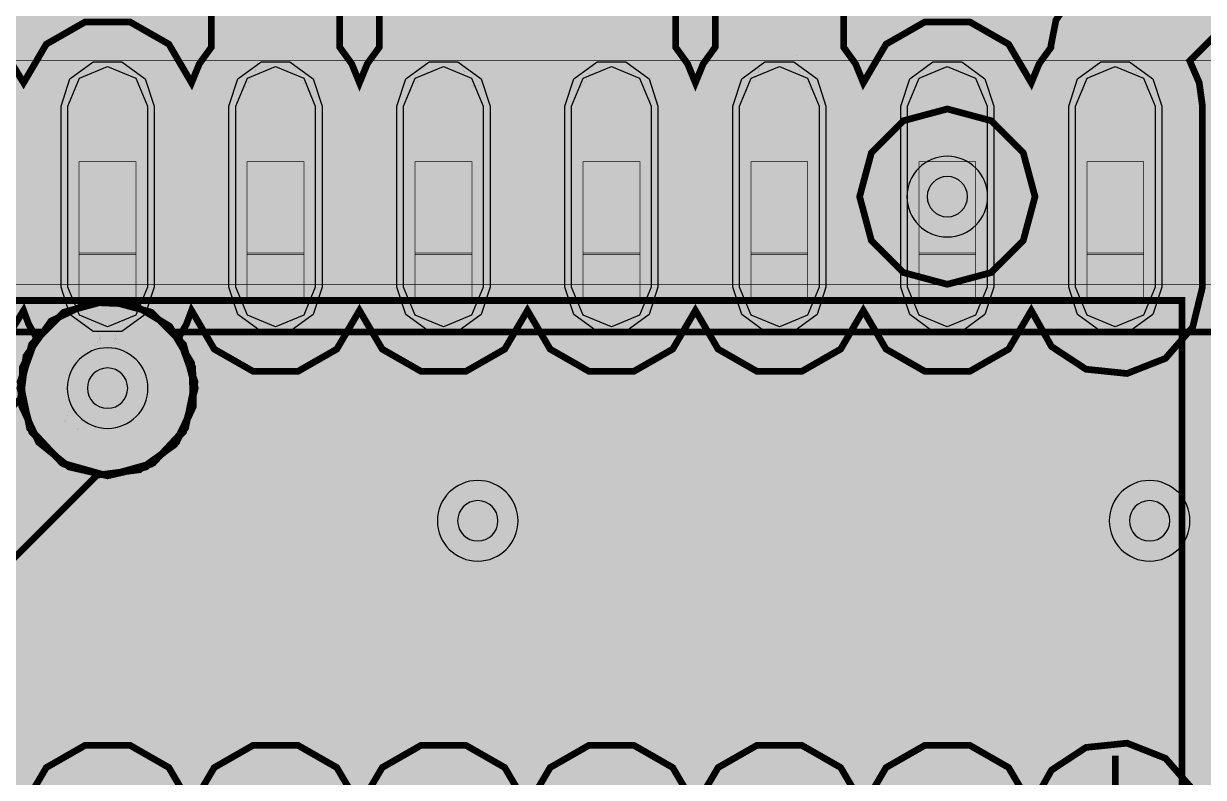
# Model space of a CAD drawing. Header units: millimetres. Extents: x 0 to 100, y -100 to 0.
# Drawn here: x 22.27 to 31.19, y -83.53 to -77.82 of the extents above; entities that cross this region are included whole.
import ezdxf

# ---------------------------------------------------------------- set-up
doc = ezdxf.new("R2010")
doc.units = ezdxf.units.MM
doc.header["$MEASUREMENT"] = 0
for name, color, linetype, true_color in [('Bottom-Layer', 7, 'Continuous', 0x0000ff), ('Component-Shape-Layer', 7, 'Continuous', 0x00cccc), ('Hole-Layer', 7, 'Continuous', 0x222222), ('Inner1', 7, 'Continuous', 0x999966), ('Inner2', 7, 'Continuous', 0x008000), ('Multi-Layer', 7, 'Continuous', 0xc0c0c0), ('Pin-Floating-Layer', 7, 'Continuous', 0xff99ff), ('Pin-Soldering-Layer', 7, 'Continuous', 0xcc9999), ('Top-Layer', 7, 'Continuous', 0xff0000), ('Top-Paste-Mask-Layer', 7, 'Continuous', 0x808080), ('Top-Silkscreen-Layer', 7, 'Continuous', 0xffcc00), ('Top-Solder-Mask-Layer', 7, 'Continuous', 0x800080)]:
    doc.layers.add(name, color=color, linetype=linetype, true_color=true_color)

msp = doc.modelspace()

# ---------------------------------------------------------------- hatches: boundary and pattern name
at = {"layer": 'Bottom-Layer'}
for points in [[(99.6419, -0.3581), (99.6419, -99.6419), (0.3581, -99.6419), (0.3581, -0.3581)], [(28.5925, -79.1333), (28.6813, -79.4649), (28.9241, -79.7076), (29.2556, -79.7965), (29.5872, -79.7076), (29.8299, -79.4649), (29.9188, -79.1333), (29.8299, -78.8017), (29.5872, -78.559), (29.2556, -78.4702), (28.9241, -78.559), (28.6813, -78.8017)], [(22.2425, -80.5817), (22.3313, -80.9132), (22.5741, -81.156), (22.9056, -81.2448), (23.2372, -81.156), (23.4799, -80.9132), (23.5688, -80.5817), (23.4799, -80.2501), (23.2372, -80.0074), (22.9056, -79.9185), (22.5741, -80.0074), (22.3313, -80.2501)]]:
    msp.add_hatch(color=256, dxfattribs=at).paths.add_polyline_path(points)
at = {"layer": 'Inner1'}
for points in [[(99.6419, -0.3581), (99.6419, -99.6419), (0.3581, -99.6419), (0.3581, -0.3581)], [(28.5925, -79.1333), (28.6813, -79.4649), (28.9241, -79.7076), (29.2556, -79.7965), (29.5872, -79.7076), (29.8299, -79.4649), (29.9188, -79.1333), (29.8299, -78.8017), (29.5872, -78.559), (29.2556, -78.4702), (28.9241, -78.559), (28.6813, -78.8017)], [(47.4913, -85.7694), (47.237, -85.7235), (47.0059, -85.8392), (43.1076, -89.7375), (42.9229, -89.7447), (42.7454, -89.7959), (51.4133, -81.128), (51.4897, -81.0892), (51.5564, -81.0352), (51.6008, -80.9908), (52.0418, -80.9908), (52.299, -81.1897), (52.6198, -81.2424), (52.9271, -81.1363), (53.1471, -80.8969), (53.2268, -80.5817), (53.1471, -80.2664), (52.9271, -80.027), (52.6198, -79.9209), (52.299, -79.9736), (52.0418, -80.1725), (51.4313, -80.1725), (51.2748, -80.2037), (51.142, -80.2924), (51.1201, -80.3142), (51.0442, -80.353), (50.9779, -80.4067), (44.4799, -86.9047), (44.4903, -86.8523), (44.4938, -86.7991), (44.4938, -86.5849), (44.542, -86.5293), (44.6862, -86.2176), (44.6386, -85.8774), (44.4142, -85.6174), (44.0847, -85.5203), (43.7551, -85.6174), (43.5308, -85.8774), (43.4831, -86.2176), (43.6273, -86.5293), (43.6755, -86.5849), (43.6755, -86.6296), (40.5675, -89.7375), (40.5117, -89.735), (40.4558, -89.7365), (43.104, -87.0884), (43.1926, -86.9556), (43.2238, -86.7991), (43.2238, -86.5849), (43.272, -86.5293), (43.4162, -86.2176), (43.3686, -85.8774), (43.1442, -85.6174), (42.8147, -85.5203), (42.4851, -85.6174), (42.2608, -85.8774), (42.2131, -86.2176), (42.3573, -86.5293), (42.4055, -86.5849), (42.4055, -86.6296), (39.2975, -89.7375), (38.9818, -89.7779), (38.7098, -89.9434), (38.5288, -90.2052), (38.4702, -90.5181), (38.544, -90.8277), (29.4535, -90.8277), (25.3557, -86.7299), (25.6556, -86.6992), (25.9039, -86.5283), (26.0396, -86.2591), (26.0293, -85.9578), (25.8756, -85.6985), (25.6163, -85.5448), (25.315, -85.5345), (25.0458, -85.6702), (24.8749, -85.9185), (24.8442, -86.2184), (24.7877, -86.1619), (24.7825, -86.0885), (24.6765, -85.7835), (24.4293, -85.5758), (24.1106, -85.5238), (23.8103, -85.6423), (23.6129, -85.8979), (23.5742, -86.2184), (23.5177, -86.1619), (23.5124, -86.0885), (23.4065, -85.7835), (23.1593, -85.5758), (22.8406, -85.5238), (22.5403, -85.6423), (22.3429, -85.8979), (22.3042, -86.2184), (22.2477, -86.1619), (22.2424, -86.0885), (22.1653, -85.8298), (21.9838, -85.6299), (21.7336, -85.5283), (21.4642, -85.545), (21.2285, -85.6768), (21.073, -85.8976), (20.909, -85.7335), (20.909, -83.1567), (22.8256, -81.24), (23.1482, -81.1988), (23.4125, -81.0093), (23.5548, -80.7169), (23.5411, -80.392), (23.3745, -80.1127), (23.0952, -79.9462), (22.7703, -79.9325), (22.478, -80.0748), (22.2884, -80.3391), (22.2473, -80.6616), (20.2109, -82.6981), (20.1222, -82.8308), (20.0911, -82.9873), (20.0911, -85.9299), (20.1506, -86.1423), (20.3117, -86.2929), (27.5262, -93.5074), (27.6588, -93.596), (27.8153, -93.6271), (44.1105, -93.6271), (44.267, -93.596), (44.3997, -93.5074), (44.6775, -93.2295), (44.7482, -93.2397), (44.7938, -93.248), (45.0939, -93.2503), (45.3717, -93.1369), (45.5845, -92.9253), (45.8596, -93.174), (46.2195, -93.264), (46.5794, -93.174), (46.8545, -92.9253), (47.1297, -93.174), (47.4895, -93.264), (47.8494, -93.174), (48.1245, -92.9253), (48.3997, -93.174), (48.7595, -93.264), (49.1194, -93.174), (49.3945, -92.9253), (49.6697, -93.174), (50.0295, -93.264), (50.3894, -93.174), (50.6645, -92.9253), (50.9397, -93.174), (51.2995, -93.264), (51.6594, -93.174), (51.9345, -92.9253), (52.2097, -93.174), (52.5695, -93.264), (52.9294, -93.174), (53.2045, -92.9253), (53.4797, -93.174), (53.8395, -93.264), (54.1994, -93.174), (54.4745, -92.9253), (54.7497, -93.174), (55.1095, -93.264), (55.4694, -93.174), (55.7445, -92.9253), (56.0197, -93.174), (56.3795, -93.264), (56.7394, -93.174), (57.0145, -92.9253), (57.2897, -93.174), (57.6495, -93.264), (58.0094, -93.174), (58.2845, -92.9253), (58.5597, -93.174), (58.9195, -93.264), (59.2794, -93.174), (59.5545, -92.9253), (59.8297, -93.174), (60.1895, -93.264), (60.5494, -93.174), (60.8245, -92.9253), (61.1133, -93.1811), (61.4903, -93.2634), (61.8594, -93.1511), (62.1267, -92.8728), (62.2241, -92.4995), (62.1267, -92.1261), (61.8594, -91.8479), (61.4903, -91.7356), (61.1133, -91.8178), (60.8245, -92.0737), (60.5494, -91.8249), (60.1895, -91.7349), (59.8297, -91.8249), (59.5545, -92.0737), (59.2794, -91.8249), (58.9195, -91.7349), (58.5597, -91.8249), (58.2845, -92.0737), (58.0094, -91.8249), (57.6495, -91.7349), (57.2897, -91.8249), (57.0145, -92.0737), (56.7394, -91.8249), (56.3795, -91.7349), (56.0197, -91.8249), (55.7445, -92.0737), (55.4694, -91.8249), (55.1095, -91.7349), (54.7497, -91.8249), (54.4745, -92.0737), (54.1994, -91.8249), (53.8395, -91.7349), (53.4797, -91.8249), (53.2045, -92.0737), (52.9294, -91.8249), (52.5695, -91.7349), (52.2097, -91.8249), (51.9345, -92.0737), (51.6594, -91.8249), (51.2995, -91.7349), (50.9397, -91.8249), (50.6645, -92.0737), (50.3894, -91.8249), (50.0295, -91.7349), (49.6697, -91.8249), (49.3945, -92.0737), (49.2108, -91.8824), (48.9728, -91.7653), (48.7092, -91.7366), (48.2294, -91.2568), (48.5299, -91.1477), (48.7595, -90.9253), (49.0347, -91.174), (49.3945, -91.264), (49.7544, -91.174), (50.0295, -90.9253), (50.3047, -91.174), (50.6645, -91.264), (51.0244, -91.174), (51.2995, -90.9253), (51.5747, -91.174), (51.9345, -91.264), (52.2944, -91.174), (52.5695, -90.9253), (52.8447, -91.174), (53.2045, -91.264), (53.5644, -91.174), (53.8395, -90.9253), (54.1147, -91.174), (54.4745, -91.264), (54.8344, -91.174), (55.1095, -90.9253), (55.3847, -91.174), (55.7445, -91.264), (56.1044, -91.174), (56.3795, -90.9253), (56.6547, -91.174), (57.0145, -91.264), (57.3744, -91.174), (57.6495, -90.9253), (57.9247, -91.174), (58.2845, -91.264), (58.6444, -91.174), (58.9195, -90.9253), (59.1947, -91.174), (59.5545, -91.264), (59.9144, -91.174), (60.1895, -90.9253), (60.4737, -91.1788), (60.845, -91.2638), (61.2111, -91.1591), (61.4814, -90.8907), (61.5171, -90.8333), (61.5557, -90.7815), (69.4988, -90.7815), (69.6554, -90.7504), (69.7881, -90.6617), (73.7092, -86.7406), (73.7826, -86.7353), (74.1051, -86.6169), (74.3119, -86.3426), (74.3371, -86.0001), (74.1727, -85.6985), (73.8711, -85.5341), (73.5286, -85.5593), (73.2543, -85.7661), (73.1359, -86.0885), (73.1306, -86.1619), (73.0741, -86.2184), (73.0354, -85.8979), (72.838, -85.6423), (72.5377, -85.5238), (72.219, -85.5758), (71.9718, -85.7835), (71.8659, -86.0885), (71.8606, -86.1619), (71.8041, -86.2184), (71.7654, -85.8979), (71.568, -85.6423), (71.2677, -85.5238), (70.949, -85.5758), (70.7018, -85.7835), (70.5959, -86.0885), (70.5906, -86.1619), (70.5341, -86.2184), (70.4954, -85.8979), (70.298, -85.6423), (69.9977, -85.5238), (69.679, -85.5758), (69.4318, -85.7835), (69.3259, -86.0885), (69.3206, -86.1619), (69.2641, -86.2184), (69.2254, -85.8979), (69.028, -85.6423), (68.7277, -85.5238), (68.409, -85.5758), (68.1618, -85.7835), (68.0559, -86.0885), (68.0506, -86.1619), (67.9941, -86.2184), (67.9554, -85.8979), (67.758, -85.6423), (67.4577, -85.5238), (67.139, -85.5758), (66.8918, -85.7835), (66.7859, -86.0885), (66.7806, -86.1619), (66.7241, -86.2184), (66.6854, -85.8979), (66.488, -85.6423), (66.1877, -85.5238), (65.869, -85.5758), (65.6218, -85.7835), (65.5158, -86.0885), (65.5106, -86.1619), (63.9428, -87.7297), (60.9374, -87.7297), (67.423, -81.2441), (67.7284, -81.1535), (67.9563, -80.9311), (68.0542, -80.628), (67.9995, -80.3142), (67.8048, -80.0621), (67.5151, -79.9299), (67.1971, -79.948), (66.9242, -80.1123), (66.7594, -80.3849), (66.7407, -80.7028), (66.7488, -80.7611), (59.9842, -87.5257), (58.095, -87.5257), (58.8802, -86.7406), (58.9536, -86.7353), (59.276, -86.6169), (59.4829, -86.3426), (59.5081, -86.0001), (59.3437, -85.6985), (59.0421, -85.5341), (58.6995, -85.5593), (58.4253, -85.7661), (58.3068, -86.0885), (58.3016, -86.1619), (58.2451, -86.2184), (58.2064, -85.8979), (58.009, -85.6423), (57.7087, -85.5238), (57.39, -85.5758), (57.1428, -85.7835), (57.0368, -86.0885), (57.0316, -86.1619), (56.9751, -86.2184), (56.9364, -85.8979), (56.739, -85.6423), (56.4387, -85.5238), (56.12, -85.5758), (55.8728, -85.7835), (55.7668, -86.0885), (55.7616, -86.1619), (55.7051, -86.2184), (55.6664, -85.8979), (55.469, -85.6423), (55.1687, -85.5238), (54.85, -85.5758), (54.6028, -85.7835), (54.4968, -86.0885), (54.4916, -86.1619), (54.4351, -86.2184), (54.3964, -85.8979), (54.199, -85.6423), (53.8987, -85.5238), (53.58, -85.5758), (53.3328, -85.7835), (53.2268, -86.0885), (53.2216, -86.1619), (53.1651, -86.2184), (53.1264, -85.8979), (52.929, -85.6423), (52.6287, -85.5238), (52.31, -85.5758), (52.0628, -85.7835), (51.9568, -86.0885), (51.9516, -86.1619), (51.9412, -86.1723), (51.9002, -86.1723), (51.8645, -85.9187), (51.7275, -85.7023), (51.5136, -85.5615), (51.2606, -85.5212), (51.0135, -85.5887), (50.8161, -85.7519), (50.8013, -85.7694)]]:
    msp.add_hatch(color=256, dxfattribs=at).paths.add_polyline_path(points)
at = {"layer": 'Inner2'}
for points in [[(99.6419, -0.3581), (99.6419, -99.6419), (0.3581, -99.6419), (0.3581, -0.3581)], [(20.1504, -80.4768), (21.8448, -80.4768), (22.0839, -80.3854), (22.2008, -80.1577), (22.3957, -80.1577), (22.2616, -80.4236), (22.2574, -80.7213), (22.3838, -80.9909), (22.6155, -81.178), (22.9056, -81.2448), (23.1958, -81.178), (23.4274, -80.9909), (23.5539, -80.7213), (23.5496, -80.4236), (23.4156, -80.1577), (52.0537, -80.1577), (51.9196, -80.4236), (51.9154, -80.7213), (52.0418, -80.9909), (52.2735, -81.178), (52.5637, -81.2448), (52.8538, -81.178), (53.0855, -80.9909), (53.2119, -80.7213), (53.2077, -80.4236), (53.0736, -80.1577), (66.8827, -80.1577), (66.7487, -80.4236), (66.7444, -80.7213), (66.8709, -80.9909), (67.1025, -81.178), (67.3927, -81.2448), (67.6828, -81.178), (67.9145, -80.9909), (68.041, -80.7213), (68.0367, -80.4236), (67.9026, -80.1577), (75.3352, -80.1577), (75.4428, -80.2198), (75.5652, -80.2413), (85.7252, -80.2413), (85.9042, -80.1933), (86.0353, -80.0622), (86.0833, -79.8832), (86.0833, -70.5698), (86.1526, -70.4067), (86.1763, -70.2311), (86.1526, -70.0556), (86.0833, -69.8925), (86.0833, -68.0721), (86.0353, -67.8931), (85.9042, -67.762), (85.7252, -67.714), (75.5652, -67.714), (75.3861, -67.762), (75.255, -67.8931), (75.207, -68.0721), (75.207, -77.747), (22.203, -77.747), (22.203, -22.2029), (83.5252, -22.2029), (83.7042, -22.1549), (83.8353, -22.0238), (83.8833, -21.8447), (83.8833, -20.1503), (83.8353, -19.9712), (83.7042, -19.8401), (83.5252, -19.7922), (32.8903, -19.7922), (33.176, -19.571), (33.3033, -19.2329), (33.2346, -18.8783), (32.9901, -18.6123), (32.6425, -18.5139), (32.2949, -18.6123), (32.0505, -18.8783), (31.9817, -19.2329), (32.1091, -19.571), (32.3947, -19.7922), (22.203, -19.7922), (22.203, -17.3022), (22.155, -17.1231), (22.0239, -16.992), (21.8448, -16.9441), (21.0819, -16.9441), (20.7518, -16.8561), (20.4218, -16.9441), (20.1504, -16.9441), (19.9713, -16.992), (19.8402, -17.1231), (19.7923, -17.3022), (19.7923, -22.8694), (19.5998, -22.5913), (19.2885, -22.459), (18.9547, -22.5135), (18.7016, -22.7379), (18.6075, -23.0628), (18.7016, -23.3877), (18.9547, -23.6121), (19.2885, -23.6666), (19.5998, -23.5343), (19.7923, -23.2562), (19.7923, -67.3564), (19.5998, -67.0783), (19.2885, -66.9461), (18.9547, -67.0006), (18.7016, -67.225), (18.6075, -67.5498), (18.7016, -67.8747), (18.9547, -68.0991), (19.2885, -68.1536), (19.5998, -68.0214), (19.7923, -67.7432), (19.7923, -77.747), (16.891, -77.747), (16.712, -77.795), (16.5809, -77.9261), (16.5329, -78.1052), (16.5329, -79.7996), (16.5809, -79.9787), (16.712, -80.1097), (16.891, -80.1577), (19.7944, -80.1577), (19.9113, -80.3854)], [(16.891, -79.7996), (16.891, -78.1052), (79.5805, -78.1052), (79.5805, -79.7996)]]:
    msp.add_hatch(color=256, dxfattribs=at).paths.add_polyline_path(points)
at = {"layer": 'Pin-Floating-Layer'}
for points in [[(22.6906, -79.5589), (23.1206, -79.5589), (23.1206, -79.9289), (22.6906, -79.9289)], [(22.6906, -79.5589), (23.1206, -79.5589), (23.1206, -79.9289), (22.6906, -79.9289)], [(23.9606, -79.5589), (24.3906, -79.5589), (24.3906, -79.9289), (23.9606, -79.9289)], [(23.9606, -79.5589), (24.3906, -79.5589), (24.3906, -79.9289), (23.9606, -79.9289)], [(25.2306, -79.5589), (25.6606, -79.5589), (25.6606, -79.9289), (25.2306, -79.9289)], [(25.2306, -79.5589), (25.6606, -79.5589), (25.6606, -79.9289), (25.2306, -79.9289)], [(26.5006, -79.5589), (26.9306, -79.5589), (26.9306, -79.9289), (26.5006, -79.9289)], [(26.5006, -79.5589), (26.9306, -79.5589), (26.9306, -79.9289), (26.5006, -79.9289)], [(27.7706, -79.5589), (28.2006, -79.5589), (28.2006, -79.9289), (27.7706, -79.9289)], [(27.7706, -79.5589), (28.2006, -79.5589), (28.2006, -79.9289), (27.7706, -79.9289)], [(29.0406, -79.5589), (29.4706, -79.5589), (29.4706, -79.9289), (29.0406, -79.9289)], [(29.0406, -79.5589), (29.4706, -79.5589), (29.4706, -79.9289), (29.0406, -79.9289)], [(30.3106, -79.5589), (30.7406, -79.5589), (30.7406, -79.9289), (30.3106, -79.9289)], [(30.3106, -79.5589), (30.7406, -79.5589), (30.7406, -79.9289), (30.3106, -79.9289)]]:
    msp.add_hatch(color=256, dxfattribs=at).paths.add_polyline_path(points)
at = {"layer": 'Pin-Soldering-Layer'}
for points in [[(22.6906, -78.8689), (23.1206, -78.8689), (23.1206, -79.5689), (22.6906, -79.5689)], [(22.6906, -78.8689), (23.1206, -78.8689), (23.1206, -79.5689), (22.6906, -79.5689)], [(23.9606, -78.8689), (24.3906, -78.8689), (24.3906, -79.5689), (23.9606, -79.5689)], [(23.9606, -78.8689), (24.3906, -78.8689), (24.3906, -79.5689), (23.9606, -79.5689)], [(25.2306, -78.8689), (25.6606, -78.8689), (25.6606, -79.5689), (25.2306, -79.5689)], [(25.2306, -78.8689), (25.6606, -78.8689), (25.6606, -79.5689), (25.2306, -79.5689)], [(26.5006, -78.8689), (26.9306, -78.8689), (26.9306, -79.5689), (26.5006, -79.5689)], [(26.5006, -78.8689), (26.9306, -78.8689), (26.9306, -79.5689), (26.5006, -79.5689)], [(27.7706, -78.8689), (28.2006, -78.8689), (28.2006, -79.5689), (27.7706, -79.5689)], [(27.7706, -78.8689), (28.2006, -78.8689), (28.2006, -79.5689), (27.7706, -79.5689)], [(29.0406, -78.8689), (29.4706, -78.8689), (29.4706, -79.5689), (29.0406, -79.5689)], [(29.0406, -78.8689), (29.4706, -78.8689), (29.4706, -79.5689), (29.0406, -79.5689)], [(30.3106, -78.8689), (30.7406, -78.8689), (30.7406, -79.5689), (30.3106, -79.5689)], [(30.3106, -78.8689), (30.7406, -78.8689), (30.7406, -79.5689), (30.3106, -79.5689)]]:
    msp.add_hatch(color=256, dxfattribs=at).paths.add_polyline_path(points)
at = {"layer": 'Top-Layer'}
for points in [[(99.6419, -0.3581), (99.6419, -99.6419), (0.3581, -99.6419), (0.3581, -0.3581)], [(21.8704, -73.115), (24.0983, -73.115), (24.284, -73.0781), (24.4413, -72.9729), (25.7939, -71.6204), (25.8991, -71.463), (25.936, -71.2773), (25.936, -51.3776), (28.5463, -53.9879), (28.7891, -54.277), (28.9789, -54.6033), (28.9789, -66.5481), (29.0158, -66.7338), (29.121, -66.8912), (33.439, -71.2092), (33.5964, -71.3144), (33.7821, -71.3513), (47.3711, -71.3513), (47.5568, -71.3144), (47.7141, -71.2092), (51.2216, -67.7018), (51.2216, -70.7187), (48.4369, -73.5034), (48.1474, -73.7468), (47.8205, -73.937), (29.5911, -73.937), (29.4054, -73.9739), (29.248, -74.0791), (27.6426, -75.6845), (27.5374, -75.8419), (27.5005, -76.0276), (27.5005, -78.0026), (27.4096, -78.1284), (27.3506, -78.2721), (27.2917, -78.1284), (27.2008, -78.0026), (27.2008, -76.4584), (27.2094, -76.4427), (27.2253, -76.4211), (27.3579, -76.1617), (27.3666, -75.8705), (27.2497, -75.6037), (27.0296, -75.4128), (26.749, -75.3346), (26.4619, -75.3842), (26.2238, -75.552), (26.0806, -75.8057), (25.9374, -75.552), (25.6993, -75.3842), (25.4122, -75.3346), (25.1316, -75.4128), (24.9116, -75.6037), (24.7946, -75.8705), (24.8033, -76.1617), (24.936, -76.4211), (24.9518, -76.4427), (24.9605, -76.4584), (24.9605, -78.0026), (24.8696, -78.1284), (24.8106, -78.2721), (24.7517, -78.1284), (24.6608, -78.0026), (24.6608, -76.8807), (24.6238, -76.6951), (24.5187, -76.5377), (22.8078, -74.8268), (22.6504, -74.7216), (22.4648, -74.6847), (21.8704, -74.6847), (21.7446, -74.5938), (21.6009, -74.5349), (21.893, -74.3632), (22.0612, -74.0692), (22.0612, -73.7305), (21.893, -73.4365), (21.6009, -73.2649), (21.7446, -73.2059)], [(42.4716, -75.7376), (42.3664, -75.895), (42.3295, -76.0807), (42.3295, -78.0026), (42.2386, -78.1284), (42.1796, -78.2721), (42.1207, -78.1284), (42.0298, -78.0026), (42.0298, -76.4584), (42.0384, -76.4427), (42.0543, -76.4211), (42.187, -76.1617), (42.1956, -75.8705), (42.0787, -75.6037), (41.8587, -75.4128), (41.578, -75.3346), (41.291, -75.3842), (41.0528, -75.552), (40.9096, -75.8057), (40.7665, -75.552), (40.5283, -75.3842), (40.2413, -75.3346), (39.9606, -75.4128), (39.7406, -75.6037), (39.6236, -75.8705), (39.6323, -76.1617), (39.765, -76.4211), (39.7809, -76.4427), (39.7895, -76.4584), (39.7895, -78.0026), (39.6986, -78.1284), (39.6396, -78.2721), (39.5807, -78.1284), (39.4898, -78.0026), (39.4898, -77.7458), (39.4529, -77.5602), (39.3477, -77.4028), (38.7831, -76.8382), (38.6257, -76.7331), (38.4401, -76.6961), (31.3281, -76.6961), (31.1424, -76.7331), (30.985, -76.8382), (30.1826, -77.6406), (30.0774, -77.798), (30.0405, -77.9837), (30.0405, -78.0026), (29.9496, -78.1284), (29.8906, -78.2721), (29.719, -77.98), (29.425, -77.8118), (29.0863, -77.8118), (28.7923, -77.98), (28.6206, -78.2721), (28.5617, -78.1284), (28.4708, -78.0026), (28.4708, -76.2285), (29.792, -74.9073), (43.3019, -74.9073)], [(23.2066, -79.8178), (23.1185, -80.0306), (22.9056, -80.1188), (22.6928, -80.0306), (22.6046, -79.8178), (22.6046, -78.4488), (22.6928, -78.236), (22.9056, -78.1478), (23.1185, -78.236), (23.2066, -78.4488)], [(24.4766, -79.8178), (24.3885, -80.0306), (24.1756, -80.1188), (23.9628, -80.0306), (23.8746, -79.8178), (23.8746, -78.4488), (23.9628, -78.236), (24.1756, -78.1478), (24.3885, -78.236), (24.4766, -78.4488)], [(25.7466, -79.8178), (25.6585, -80.0306), (25.4456, -80.1188), (25.2328, -80.0306), (25.1446, -79.8178), (25.1446, -78.4488), (25.2328, -78.236), (25.4456, -78.1478), (25.6585, -78.236), (25.7466, -78.4488)], [(27.0166, -79.8178), (26.9285, -80.0306), (26.7156, -80.1188), (26.5028, -80.0306), (26.4146, -79.8178), (26.4146, -78.4488), (26.5028, -78.236), (26.7156, -78.1478), (26.9285, -78.236), (27.0166, -78.4488)], [(28.2866, -79.8178), (28.1985, -80.0306), (27.9856, -80.1188), (27.7728, -80.0306), (27.6846, -79.8178), (27.6846, -78.4488), (27.7728, -78.236), (27.9856, -78.1478), (28.1985, -78.236), (28.2866, -78.4488)], [(29.5566, -79.8178), (29.4685, -80.0306), (29.2556, -80.1188), (29.0428, -80.0306), (28.9546, -79.8178), (28.9546, -78.4488), (29.0428, -78.236), (29.2556, -78.1478), (29.4685, -78.236), (29.5566, -78.4488)], [(30.8266, -79.8178), (30.7385, -80.0306), (30.5256, -80.1188), (30.3128, -80.0306), (30.2246, -79.8178), (30.2246, -78.4488), (30.3128, -78.236), (30.5256, -78.1478), (30.7385, -78.236), (30.8266, -78.4488)]]:
    msp.add_hatch(color=256, dxfattribs=at).paths.add_polyline_path(points)
at = {"layer": 'Top-Paste-Mask-Layer'}
for points in [[(23.2066, -79.8178), (23.1185, -80.0306), (22.9056, -80.1188), (22.6928, -80.0306), (22.6046, -79.8178), (22.6046, -78.4488), (22.6928, -78.236), (22.9056, -78.1478), (23.1185, -78.236), (23.2066, -78.4488)], [(24.4766, -79.8178), (24.3885, -80.0306), (24.1756, -80.1188), (23.9628, -80.0306), (23.8746, -79.8178), (23.8746, -78.4488), (23.9628, -78.236), (24.1756, -78.1478), (24.3885, -78.236), (24.4766, -78.4488)], [(25.7466, -79.8178), (25.6585, -80.0306), (25.4456, -80.1188), (25.2328, -80.0306), (25.1446, -79.8178), (25.1446, -78.4488), (25.2328, -78.236), (25.4456, -78.1478), (25.6585, -78.236), (25.7466, -78.4488)], [(27.0166, -79.8178), (26.9285, -80.0306), (26.7156, -80.1188), (26.5028, -80.0306), (26.4146, -79.8178), (26.4146, -78.4488), (26.5028, -78.236), (26.7156, -78.1478), (26.9285, -78.236), (27.0166, -78.4488)], [(28.2866, -79.8178), (28.1985, -80.0306), (27.9856, -80.1188), (27.7728, -80.0306), (27.6846, -79.8178), (27.6846, -78.4488), (27.7728, -78.236), (27.9856, -78.1478), (28.1985, -78.236), (28.2866, -78.4488)], [(29.5566, -79.8178), (29.4685, -80.0306), (29.2556, -80.1188), (29.0428, -80.0306), (28.9546, -79.8178), (28.9546, -78.4488), (29.0428, -78.236), (29.2556, -78.1478), (29.4685, -78.236), (29.5566, -78.4488)], [(30.8266, -79.8178), (30.7385, -80.0306), (30.5256, -80.1188), (30.3128, -80.0306), (30.2246, -79.8178), (30.2246, -78.4488), (30.3128, -78.236), (30.5256, -78.1478), (30.7385, -78.236), (30.8266, -78.4488)]]:
    msp.add_hatch(color=256, dxfattribs=at).paths.add_polyline_path(points)
at = {"layer": 'Top-Solder-Mask-Layer'}
for points in [[(23.2576, -79.8178), (23.1904, -80.0247), (23.0144, -80.1526), (22.7968, -80.1526), (22.6208, -80.0247), (22.5536, -79.8178), (22.5536, -78.4488), (22.6208, -78.2419), (22.7968, -78.114), (23.0144, -78.114), (23.1904, -78.2419), (23.2576, -78.4488)], [(24.5276, -79.8178), (24.4604, -80.0247), (24.2844, -80.1526), (24.0668, -80.1526), (23.8908, -80.0247), (23.8236, -79.8178), (23.8236, -78.4488), (23.8908, -78.2419), (24.0668, -78.114), (24.2844, -78.114), (24.4604, -78.2419), (24.5276, -78.4488)], [(25.7976, -79.8178), (25.7304, -80.0247), (25.5544, -80.1526), (25.3369, -80.1526), (25.1608, -80.0247), (25.0936, -79.8178), (25.0936, -78.4488), (25.1608, -78.2419), (25.3369, -78.114), (25.5544, -78.114), (25.7304, -78.2419), (25.7976, -78.4488)], [(27.0676, -79.8178), (27.0004, -80.0247), (26.8244, -80.1526), (26.6069, -80.1526), (26.4309, -80.0247), (26.3636, -79.8178), (26.3636, -78.4488), (26.4309, -78.2419), (26.6069, -78.114), (26.8244, -78.114), (27.0004, -78.2419), (27.0676, -78.4488)], [(28.3376, -79.8178), (28.2704, -80.0247), (28.0944, -80.1526), (27.8769, -80.1526), (27.7009, -80.0247), (27.6336, -79.8178), (27.6336, -78.4488), (27.7009, -78.2419), (27.8769, -78.114), (28.0944, -78.114), (28.2704, -78.2419), (28.3376, -78.4488)], [(29.6076, -79.8178), (29.5404, -80.0247), (29.3644, -80.1526), (29.1469, -80.1526), (28.9709, -80.0247), (28.9036, -79.8178), (28.9036, -78.4488), (28.9709, -78.2419), (29.1469, -78.114), (29.3644, -78.114), (29.5404, -78.2419), (29.6076, -78.4488)], [(30.8776, -79.8178), (30.8104, -80.0247), (30.6344, -80.1526), (30.4169, -80.1526), (30.2409, -80.0247), (30.1736, -79.8178), (30.1736, -78.4488), (30.2409, -78.2419), (30.4169, -78.114), (30.6344, -78.114), (30.8104, -78.2419), (30.8776, -78.4488)]]:
    msp.add_hatch(color=256, dxfattribs=at).paths.add_polyline_path(points)

# ---------------------------------------------------------------- linework, layer by layer
at = {"layer": 'Bottom-Layer', "const_width": 0.0508}
for points in [[(28.5925, -79.1333), (28.6813, -79.4649), (28.9241, -79.7076), (29.2556, -79.7965), (29.5872, -79.7076), (29.8299, -79.4649), (29.9188, -79.1333), (29.8299, -78.8017), (29.5872, -78.559), (29.2556, -78.4702), (28.9241, -78.559), (28.6813, -78.8017)], [(22.2425, -80.5817), (22.3313, -80.9132), (22.5741, -81.156), (22.9056, -81.2448), (23.2372, -81.156), (23.4799, -80.9132), (23.5688, -80.5817), (23.4799, -80.2501), (23.2372, -80.0074), (22.9056, -79.9185), (22.5741, -80.0074), (22.3313, -80.2501)]]:
    msp.add_lwpolyline(points, close=True, dxfattribs=at)
at = {"layer": 'Component-Shape-Layer', "const_width": 0.0508}
msp.add_lwpolyline([(21.1306, -83.8189), (21.1306, -79.9189), (31.0306, -79.9189), (31.0306, -83.8189)], close=True, dxfattribs=at)
msp.add_lwpolyline([(21.1306, -83.8189), (21.1306, -79.9189), (31.0306, -79.9189), (31.0306, -83.8189)], close=True, dxfattribs=at)
at = {"layer": 'Hole-Layer'}
for points in [[(29.1031, -79.1333, 1), (29.4081, -79.1333, 1)], [(22.7531, -80.5817, 1), (23.0581, -80.5817, 1)], [(25.5526, -81.5852, 1), (25.8576, -81.5852, 1)], [(30.6326, -81.5852, 1), (30.9376, -81.5852, 1)]]:
    msp.add_lwpolyline(points, format="xyb", close=True, dxfattribs=at)
at = {"layer": 'Inner1'}
for points, const_width in [([(28.5925, -79.1333), (28.6813, -79.4649), (28.9241, -79.7076), (29.2556, -79.7965), (29.5872, -79.7076), (29.8299, -79.4649), (29.9188, -79.1333), (29.8299, -78.8017), (29.5872, -78.559), (29.2556, -78.4702), (28.9241, -78.559), (28.6813, -78.8017)], 0.0508), ([(22.6479, -80.9112), (22.5761, -80.8394), (22.5944, -80.8124), (22.605, -80.7784), (22.6097, -80.7399), (22.61, -80.6991), (22.6043, -80.6207), (22.6012, -80.5626), (22.9247, -80.8861), (22.8666, -80.883), (22.7882, -80.8773), (22.7474, -80.8776), (22.7088, -80.8823), (22.6749, -80.8929)], 0.000254)]:
    msp.add_lwpolyline(points, close=True, dxfattribs=dict(at, const_width=const_width))
for points, const_width in [([(20.909, -83.1567), (22.8256, -81.24), (23.1482, -81.1988), (23.4125, -81.0093), (23.5548, -80.7169), (23.5411, -80.392), (23.3745, -80.1127), (23.0952, -79.9462), (22.7703, -79.9325), (22.478, -80.0748), (22.2884, -80.3391), (22.2473, -80.6616), (20.2109, -82.6981)], 0.0508), ([(22.9056, -80.5817), (20.5, -82.9873)], 0.1016)]:
    msp.add_lwpolyline(points, dxfattribs=dict(at, const_width=const_width))
at = {"layer": 'Inner2', "const_width": 0.00508}
msp.add_lwpolyline([(16.891, -79.7996), (16.891, -78.1052), (79.5805, -78.1052), (79.5805, -79.7996)], close=True, dxfattribs=at)
at = {"layer": 'Inner2', "const_width": 0.0508}
msp.add_lwpolyline([(22.2008, -80.1577), (22.3957, -80.1577), (22.2616, -80.4236), (22.2574, -80.7213), (22.3838, -80.9909), (22.6155, -81.178), (22.9056, -81.2448), (23.1958, -81.178), (23.4274, -80.9909), (23.5539, -80.7213), (23.5496, -80.4236), (23.4156, -80.1577), (52.0537, -80.1577)], dxfattribs=at)
at = {"layer": 'Multi-Layer'}
for points in [[(28.9506, -79.1333, 1), (29.5606, -79.1333), (29.5606, -79.1333, 1), (28.9506, -79.1333)], [(22.6006, -80.5817, 1), (23.2106, -80.5817), (23.2106, -80.5817, 1), (22.6006, -80.5817)], [(25.4001, -81.5852, 1), (26.0101, -81.5852), (26.0101, -81.5852, 1), (25.4001, -81.5852)], [(30.4801, -81.5852, 1), (31.0901, -81.5852), (31.0901, -81.5852, 1), (30.4801, -81.5852)]]:
    msp.add_lwpolyline(points, format="xyb", dxfattribs=at)
at = {"layer": 'Pin-Floating-Layer', "const_width": 0.00508}
for points in [[(22.6906, -79.5589), (23.1206, -79.5589), (23.1206, -79.9289), (22.6906, -79.9289)], [(22.6906, -79.5589), (23.1206, -79.5589), (23.1206, -79.9289), (22.6906, -79.9289)], [(23.9606, -79.5589), (24.3906, -79.5589), (24.3906, -79.9289), (23.9606, -79.9289)], [(23.9606, -79.5589), (24.3906, -79.5589), (24.3906, -79.9289), (23.9606, -79.9289)], [(25.2306, -79.5589), (25.6606, -79.5589), (25.6606, -79.9289), (25.2306, -79.9289)], [(25.2306, -79.5589), (25.6606, -79.5589), (25.6606, -79.9289), (25.2306, -79.9289)], [(26.5006, -79.5589), (26.9306, -79.5589), (26.9306, -79.9289), (26.5006, -79.9289)], [(26.5006, -79.5589), (26.9306, -79.5589), (26.9306, -79.9289), (26.5006, -79.9289)], [(27.7706, -79.5589), (28.2006, -79.5589), (28.2006, -79.9289), (27.7706, -79.9289)], [(27.7706, -79.5589), (28.2006, -79.5589), (28.2006, -79.9289), (27.7706, -79.9289)], [(29.0406, -79.5589), (29.4706, -79.5589), (29.4706, -79.9289), (29.0406, -79.9289)], [(29.0406, -79.5589), (29.4706, -79.5589), (29.4706, -79.9289), (29.0406, -79.9289)], [(30.3106, -79.5589), (30.7406, -79.5589), (30.7406, -79.9289), (30.3106, -79.9289)], [(30.3106, -79.5589), (30.7406, -79.5589), (30.7406, -79.9289), (30.3106, -79.9289)]]:
    msp.add_lwpolyline(points, close=True, dxfattribs=at)
at = {"layer": 'Pin-Soldering-Layer', "const_width": 0.00508}
for points in [[(22.6906, -78.8689), (23.1206, -78.8689), (23.1206, -79.5689), (22.6906, -79.5689)], [(22.6906, -78.8689), (23.1206, -78.8689), (23.1206, -79.5689), (22.6906, -79.5689)], [(23.9606, -78.8689), (24.3906, -78.8689), (24.3906, -79.5689), (23.9606, -79.5689)], [(23.9606, -78.8689), (24.3906, -78.8689), (24.3906, -79.5689), (23.9606, -79.5689)], [(25.2306, -78.8689), (25.6606, -78.8689), (25.6606, -79.5689), (25.2306, -79.5689)], [(25.2306, -78.8689), (25.6606, -78.8689), (25.6606, -79.5689), (25.2306, -79.5689)], [(26.5006, -78.8689), (26.9306, -78.8689), (26.9306, -79.5689), (26.5006, -79.5689)], [(26.5006, -78.8689), (26.9306, -78.8689), (26.9306, -79.5689), (26.5006, -79.5689)], [(27.7706, -78.8689), (28.2006, -78.8689), (28.2006, -79.5689), (27.7706, -79.5689)], [(27.7706, -78.8689), (28.2006, -78.8689), (28.2006, -79.5689), (27.7706, -79.5689)], [(29.0406, -78.8689), (29.4706, -78.8689), (29.4706, -79.5689), (29.0406, -79.5689)], [(29.0406, -78.8689), (29.4706, -78.8689), (29.4706, -79.5689), (29.0406, -79.5689)], [(30.3106, -78.8689), (30.7406, -78.8689), (30.7406, -79.5689), (30.3106, -79.5689)], [(30.3106, -78.8689), (30.7406, -78.8689), (30.7406, -79.5689), (30.3106, -79.5689)]]:
    msp.add_lwpolyline(points, close=True, dxfattribs=at)
at = {"layer": 'Top-Layer'}
for points, const_width in [([(38.4401, -76.6961), (31.3281, -76.6961), (31.1424, -76.7331), (30.985, -76.8382), (30.1826, -77.6406), (30.0774, -77.798), (30.0405, -77.9837), (30.0405, -78.0026), (29.9496, -78.1284), (29.8906, -78.2721), (29.719, -77.98), (29.425, -77.8118), (29.0863, -77.8118), (28.7923, -77.98), (28.6206, -78.2721), (28.5617, -78.1284), (28.4708, -78.0026), (28.4708, -76.2285), (29.792, -74.9073), (43.3019, -74.9073)], 0.0508), ([(21.8704, -75.655), (22.2638, -75.655), (23.6905, -77.0817), (23.6905, -78.0026), (23.5996, -78.1284), (23.5406, -78.2721), (23.369, -77.98), (23.075, -77.8118), (22.7363, -77.8118), (22.4423, -77.98), (22.2706, -78.2721), (22.0813, -77.9631)], 0.0508), ([(25.4456, -79.1333), (25.4456, -75.9969)], 0.254), ([(26.7156, -79.1333), (26.7156, -75.9969)], 0.254), ([(27.9856, -76.0276), (27.9856, -79.1333)], 0.254), ([(27.5005, -76.0276), (27.5005, -78.0026), (27.4096, -78.1284), (27.3506, -78.2721), (27.2917, -78.1284), (27.2008, -78.0026), (27.2008, -76.4584)], 0.0508), ([(24.9605, -76.4584), (24.9605, -78.0026), (24.8696, -78.1284), (24.8106, -78.2721), (24.7517, -78.1284), (24.6608, -78.0026), (24.6608, -76.8807)], 0.0508), ([(24.1756, -79.1333), (24.1756, -76.8807)], 0.254), ([(30.5256, -77.9837), (31.3281, -77.1813)], 0.254), ([(22.0813, -80.3035), (22.2706, -79.9946), (22.3097, -80.0995), (22.366, -80.1963), (22.2442, -80.5337), (22.316, -80.8851), (22.5603, -81.1478), (22.9056, -81.2448), (23.251, -81.1478), (23.4952, -80.8851), (23.567, -80.5337), (23.4453, -80.1963), (23.5015, -80.0995), (23.5406, -79.9946), (23.7123, -80.2866), (24.0063, -80.4548), (24.345, -80.4548), (24.639, -80.2866), (24.8106, -79.9946), (24.9823, -80.2866), (25.2763, -80.4548), (25.615, -80.4548), (25.909, -80.2866), (26.0806, -79.9946), (26.2523, -80.2866), (26.5463, -80.4548), (26.885, -80.4548), (27.179, -80.2866), (27.3506, -79.9946), (27.5223, -80.2866), (27.8163, -80.4548), (28.155, -80.4548), (28.449, -80.2866), (28.6206, -79.9946), (28.7923, -80.2866), (29.0863, -80.4548), (29.425, -80.4548), (29.719, -80.2866), (29.8906, -79.9946), (30.0433, -80.267), (30.3042, -80.4386), (30.6148, -80.4709), (30.9054, -80.3565), (31.1108, -80.1212), (31.1848, -79.8178), (31.1848, -78.4488), (31.1604, -78.2711), (31.0889, -78.1065), (31.529, -77.6664)], 0.0508), ([(30.5256, -79.0477), (30.5256, -77.9837)], 0.254), ([(22.9056, -79.1333), (22.9056, -80.5817)], 0.1016), ([(31.1108, -83.6166), (30.9054, -83.3813), (30.6148, -83.2669), (30.3042, -83.2992), (30.0433, -83.4708), (29.8906, -83.7432), (29.719, -83.4512), (29.425, -83.283), (29.0863, -83.283), (28.7923, -83.4512), (28.6206, -83.7432), (28.449, -83.4512), (28.155, -83.283), (27.8163, -83.283), (27.5223, -83.4512), (27.3506, -83.7432), (27.179, -83.4512), (26.885, -83.283), (26.5463, -83.283), (26.2523, -83.4512), (26.0806, -83.7432), (25.909, -83.4512), (25.615, -83.283), (25.2763, -83.283), (24.9823, -83.4512), (24.8106, -83.7432), (24.639, -83.4512), (24.345, -83.283), (24.0063, -83.283), (23.7123, -83.4512), (23.5406, -83.7432), (23.369, -83.4512), (23.075, -83.283), (22.7363, -83.283), (22.4423, -83.4512), (22.2706, -83.7432)], 0.0508), ([(30.5256, -84.6045), (30.5256, -83.3624)], 0.0508)]:
    msp.add_lwpolyline(points, dxfattribs=dict(at, const_width=const_width))
for points in [[(23.2066, -79.8178), (23.1185, -80.0306), (22.9056, -80.1188), (22.6928, -80.0306), (22.6046, -79.8178), (22.6046, -78.4488), (22.6928, -78.236), (22.9056, -78.1478), (23.1185, -78.236), (23.2066, -78.4488)], [(24.4766, -79.8178), (24.3885, -80.0306), (24.1756, -80.1188), (23.9628, -80.0306), (23.8746, -79.8178), (23.8746, -78.4488), (23.9628, -78.236), (24.1756, -78.1478), (24.3885, -78.236), (24.4766, -78.4488)], [(25.7466, -79.8178), (25.6585, -80.0306), (25.4456, -80.1188), (25.2328, -80.0306), (25.1446, -79.8178), (25.1446, -78.4488), (25.2328, -78.236), (25.4456, -78.1478), (25.6585, -78.236), (25.7466, -78.4488)], [(27.0166, -79.8178), (26.9285, -80.0306), (26.7156, -80.1188), (26.5028, -80.0306), (26.4146, -79.8178), (26.4146, -78.4488), (26.5028, -78.236), (26.7156, -78.1478), (26.9285, -78.236), (27.0166, -78.4488)], [(28.2866, -79.8178), (28.1985, -80.0306), (27.9856, -80.1188), (27.7728, -80.0306), (27.6846, -79.8178), (27.6846, -78.4488), (27.7728, -78.236), (27.9856, -78.1478), (28.1985, -78.236), (28.2866, -78.4488)], [(29.5566, -79.8178), (29.4685, -80.0306), (29.2556, -80.1188), (29.0428, -80.0306), (28.9546, -79.8178), (28.9546, -78.4488), (29.0428, -78.236), (29.2556, -78.1478), (29.4685, -78.236), (29.5566, -78.4488)], [(30.8266, -79.8178), (30.7385, -80.0306), (30.5256, -80.1188), (30.3128, -80.0306), (30.2246, -79.8178), (30.2246, -78.4488), (30.3128, -78.236), (30.5256, -78.1478), (30.7385, -78.236), (30.8266, -78.4488)]]:
    msp.add_lwpolyline(points, close=True, dxfattribs=at)
at = {"layer": 'Top-Layer', "const_width": 0.000254}
for points in [[(24.0486, -78.0678), (24.3026, -78.0678), (24.3101, -78.1245), (24.3298, -78.1799), (24.3577, -78.2333), (24.3896, -78.2841), (24.4494, -78.3754), (24.4691, -78.4147), (24.4766, -78.4488), (23.8746, -78.4488), (23.8821, -78.4147), (23.9018, -78.3754), (23.9616, -78.2841), (23.9936, -78.2333), (24.0214, -78.1799), (24.0411, -78.1245)], [(25.3186, -78.0678), (25.5726, -78.0678), (25.5801, -78.1245), (25.5998, -78.1799), (25.6277, -78.2333), (25.6596, -78.2841), (25.7194, -78.3754), (25.7392, -78.4147), (25.7466, -78.4488), (25.1446, -78.4488), (25.1521, -78.4147), (25.1718, -78.3754), (25.2316, -78.2841), (25.2636, -78.2333), (25.2914, -78.1799), (25.3111, -78.1245)], [(26.5886, -78.0678), (26.8426, -78.0678), (26.8501, -78.1245), (26.8698, -78.1799), (26.8977, -78.2333), (26.9296, -78.2841), (26.9894, -78.3754), (27.0092, -78.4147), (27.0166, -78.4488), (26.4146, -78.4488), (26.4221, -78.4147), (26.4418, -78.3754), (26.5016, -78.2841), (26.5336, -78.2333), (26.5614, -78.1799), (26.5812, -78.1245)], [(27.8586, -78.0678), (28.1126, -78.0678), (28.1201, -78.1245), (28.1398, -78.1799), (28.1677, -78.2333), (28.1996, -78.2841), (28.2594, -78.3754), (28.2792, -78.4147), (28.2866, -78.4488), (27.6846, -78.4488), (27.6921, -78.4147), (27.7118, -78.3754), (27.7716, -78.2841), (27.8036, -78.2333), (27.8314, -78.1799), (27.8512, -78.1245)], [(30.3986, -78.0678), (30.6526, -78.0678), (30.6601, -78.1245), (30.6798, -78.1799), (30.7077, -78.2333), (30.7396, -78.2841), (30.7995, -78.3754), (30.8192, -78.4147), (30.8266, -78.4488), (30.2246, -78.4488), (30.2321, -78.4147), (30.2518, -78.3754), (30.3116, -78.2841), (30.3436, -78.2333), (30.3714, -78.1799), (30.3912, -78.1245)], [(22.9564, -80.2431), (22.8548, -80.2431), (22.8483, -80.1971), (22.831, -80.1516), (22.8066, -80.1138), (22.7928, -80.0999), (22.7786, -80.0907), (23.0326, -80.0907), (23.0184, -80.0999), (23.0046, -80.1138), (22.9802, -80.1516), (22.963, -80.1971)], [(22.8548, -80.1664), (22.9564, -80.1664), (22.9626, -80.1984), (22.9791, -80.2299), (23.003, -80.2605), (23.0316, -80.2896), (23.0911, -80.341), (23.1344, -80.3799), (22.6769, -80.3799), (22.7202, -80.341), (22.7796, -80.2896), (22.8082, -80.2605), (22.8322, -80.2299), (22.8487, -80.1984)]]:
    msp.add_lwpolyline(points, close=True, dxfattribs=at)
at = {"layer": 'Top-Paste-Mask-Layer'}
for points in [[(23.2066, -79.8178), (23.1185, -80.0306), (22.9056, -80.1188), (22.6928, -80.0306), (22.6046, -79.8178), (22.6046, -78.4488), (22.6928, -78.236), (22.9056, -78.1478), (23.1185, -78.236), (23.2066, -78.4488)], [(24.4766, -79.8178), (24.3885, -80.0306), (24.1756, -80.1188), (23.9628, -80.0306), (23.8746, -79.8178), (23.8746, -78.4488), (23.9628, -78.236), (24.1756, -78.1478), (24.3885, -78.236), (24.4766, -78.4488)], [(25.7466, -79.8178), (25.6585, -80.0306), (25.4456, -80.1188), (25.2328, -80.0306), (25.1446, -79.8178), (25.1446, -78.4488), (25.2328, -78.236), (25.4456, -78.1478), (25.6585, -78.236), (25.7466, -78.4488)], [(27.0166, -79.8178), (26.9285, -80.0306), (26.7156, -80.1188), (26.5028, -80.0306), (26.4146, -79.8178), (26.4146, -78.4488), (26.5028, -78.236), (26.7156, -78.1478), (26.9285, -78.236), (27.0166, -78.4488)], [(28.2866, -79.8178), (28.1985, -80.0306), (27.9856, -80.1188), (27.7728, -80.0306), (27.6846, -79.8178), (27.6846, -78.4488), (27.7728, -78.236), (27.9856, -78.1478), (28.1985, -78.236), (28.2866, -78.4488)], [(29.5566, -79.8178), (29.4685, -80.0306), (29.2556, -80.1188), (29.0428, -80.0306), (28.9546, -79.8178), (28.9546, -78.4488), (29.0428, -78.236), (29.2556, -78.1478), (29.4685, -78.236), (29.5566, -78.4488)], [(30.8266, -79.8178), (30.7385, -80.0306), (30.5256, -80.1188), (30.3128, -80.0306), (30.2246, -79.8178), (30.2246, -78.4488), (30.3128, -78.236), (30.5256, -78.1478), (30.7385, -78.236), (30.8266, -78.4488)]]:
    msp.add_lwpolyline(points, close=True, dxfattribs=at)
at = {"layer": 'Top-Silkscreen-Layer', "const_width": 0.1524}
for points in [[(21.0544, -80.3475), (31.1068, -80.3475)], [(21.0544, -80.3475), (31.1068, -80.3475)], [(31.1068, -80.3475), (31.1068, -83.3903)], [(31.1068, -80.3475), (31.1068, -83.3903)], [(31.1068, -83.3903), (21.0544, -83.3903)], [(31.1068, -83.3903), (21.0544, -83.3903)]]:
    msp.add_lwpolyline(points, dxfattribs=at)
at = {"layer": 'Top-Solder-Mask-Layer'}
for points in [[(23.2576, -79.8178), (23.1904, -80.0247), (23.0144, -80.1526), (22.7968, -80.1526), (22.6208, -80.0247), (22.5536, -79.8178), (22.5536, -78.4488), (22.6208, -78.2419), (22.7968, -78.114), (23.0144, -78.114), (23.1904, -78.2419), (23.2576, -78.4488)], [(24.5276, -79.8178), (24.4604, -80.0247), (24.2844, -80.1526), (24.0668, -80.1526), (23.8908, -80.0247), (23.8236, -79.8178), (23.8236, -78.4488), (23.8908, -78.2419), (24.0668, -78.114), (24.2844, -78.114), (24.4604, -78.2419), (24.5276, -78.4488)], [(25.7976, -79.8178), (25.7304, -80.0247), (25.5544, -80.1526), (25.3369, -80.1526), (25.1608, -80.0247), (25.0936, -79.8178), (25.0936, -78.4488), (25.1608, -78.2419), (25.3369, -78.114), (25.5544, -78.114), (25.7304, -78.2419), (25.7976, -78.4488)], [(27.0676, -79.8178), (27.0004, -80.0247), (26.8244, -80.1526), (26.6069, -80.1526), (26.4309, -80.0247), (26.3636, -79.8178), (26.3636, -78.4488), (26.4309, -78.2419), (26.6069, -78.114), (26.8244, -78.114), (27.0004, -78.2419), (27.0676, -78.4488)], [(28.3376, -79.8178), (28.2704, -80.0247), (28.0944, -80.1526), (27.8769, -80.1526), (27.7009, -80.0247), (27.6336, -79.8178), (27.6336, -78.4488), (27.7009, -78.2419), (27.8769, -78.114), (28.0944, -78.114), (28.2704, -78.2419), (28.3376, -78.4488)], [(29.6076, -79.8178), (29.5404, -80.0247), (29.3644, -80.1526), (29.1469, -80.1526), (28.9709, -80.0247), (28.9036, -79.8178), (28.9036, -78.4488), (28.9709, -78.2419), (29.1469, -78.114), (29.3644, -78.114), (29.5404, -78.2419), (29.6076, -78.4488)], [(30.8776, -79.8178), (30.8104, -80.0247), (30.6344, -80.1526), (30.4169, -80.1526), (30.2409, -80.0247), (30.1736, -79.8178), (30.1736, -78.4488), (30.2409, -78.2419), (30.4169, -78.114), (30.6344, -78.114), (30.8104, -78.2419), (30.8776, -78.4488)]]:
    msp.add_lwpolyline(points, close=True, dxfattribs=at)

doc.saveas('drawing.dxf')
